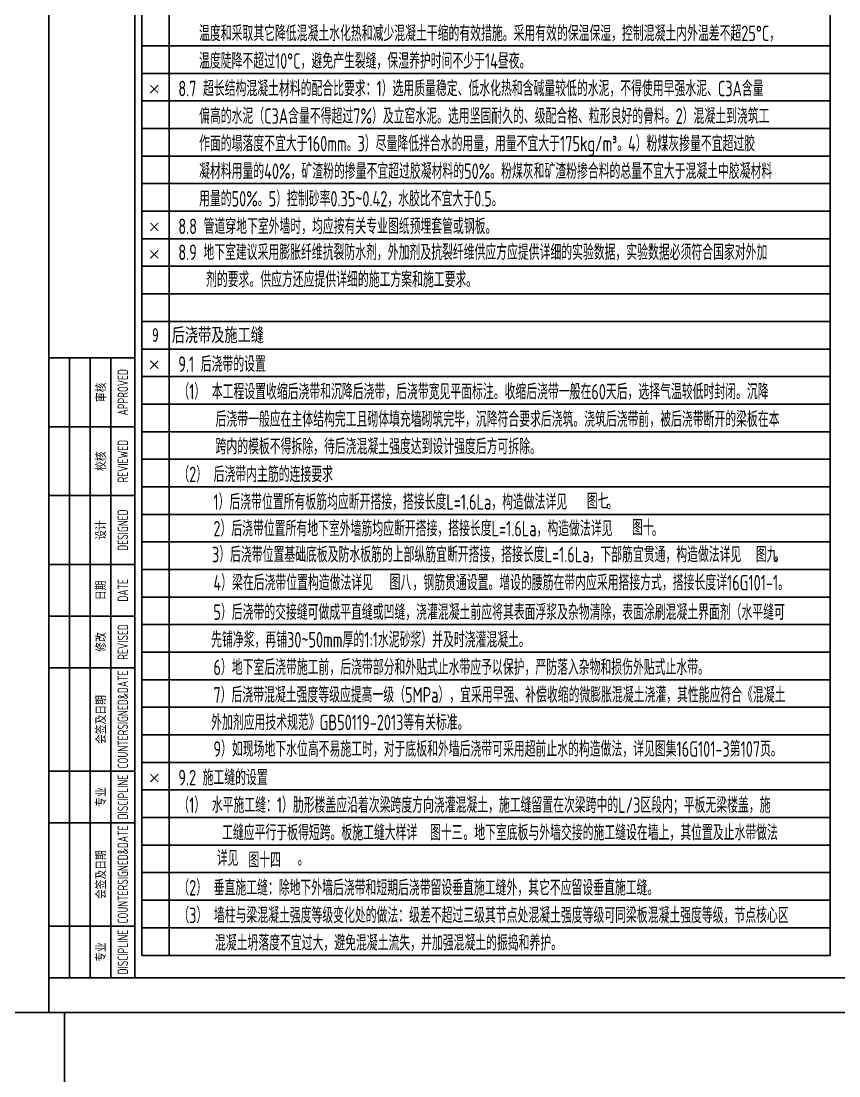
# Model space of a CAD drawing. Extents: x 9731685 to 18866768, y -962146 to 194094.
# Drawn here: x 9775799 to 9799555, y 53449 to 84067 of the extents above; entities that cross this region are included whole.
import ezdxf
from ezdxf.enums import TextEntityAlignment as Align

# ---------------------------------------------------------------- set-up
doc = ezdxf.new("R2010")
doc.units = 0
doc.header["$LTSCALE"] = 1000
doc.layers.get('0').update_dxf_attribs({"linetype": 'CONTINUOUS'})
for name, color, linetype in [('BORDER', 7, 'CONTINUOUS'), ('TAB', 7, 'CONTINUOUS'), ('TEXT', 7, 'CONTINUOUS'), ('柱', 2, 'CONTINUOUS')]:
    doc.layers.add(name, color=color, linetype=linetype)
doc.styles.add('AHD2', font='txt_l.shx', dxfattribs={"width": 0.7, "bigfont": 'hztxt_l.shx'})
doc.styles.add('TSSD_Rein', font='Tssdeng.shx', dxfattribs={"width": 0.7, "bigfont": 'hztxt.shx'})
doc.styles.add('黑体', font='simhei.ttf')

# ---------------------------------------------------------------- blocks, each defined once
blk = doc.blocks.new('会签栏竖向')
at = {"layer": 'BORDER'}
for p, q in [((-1900, 0), (-1900, 18000)), ((-1300, 0), (-1300, 18000)), ((-700, 0), (-700, 18000)), ((-2500, 16000), (0, 16000)), ((-2500, 14000), (0, 14000)), ((-2500, 12000), (0, 12000)), ((-2500, 10500), (0, 10500)), ((-2500, 8997), (0, 8997)), ((-2500, 6000), (0, 6000)), ((-2500, 4500), (0, 4500)), ((-2500, 1500), (0, 1500))]:
    blk.add_line(p, q, dxfattribs=at)
blk.add_lwpolyline([(-2500, 18000), (-2500, 0), (0, 0), (0, 18000)], close=True, dxfattribs=at)
at = {"layer": 'BORDER', "width": 0.7}
for s, style, p in [('APPROVED', 'TSSD_Rein', (-350, 17000)), ('审核', 'AHD2', (-1000, 17000)), ('REVIEWED', 'TSSD_Rein', (-350, 15000)), ('校核', 'AHD2', (-1000, 15000)), ('DESIGNED', 'TSSD_Rein', (-350, 13000)), ('设计', 'AHD2', (-1000, 13000)), ('日期', 'AHD2', (-1000, 11250)), ('DATE', 'TSSD_Rein', (-350, 11250)), ('REVISED', 'TSSD_Rein', (-350, 9750)), ('修改', 'AHD2', (-1000, 9750)), ('COUNTERSIGNED&DATE', 'TSSD_Rein', (-350, 7500)), ('会签及日期', 'AHD2', (-1000, 7500)), ('DISCIPLINE', 'TSSD_Rein', (-350, 5250)), ('专业', 'AHD2', (-1000, 5250)), ('COUNTERSIGNED&DATE', 'TSSD_Rein', (-350, 3000)), ('会签及日期', 'AHD2', (-1000, 3000)), ('DISCIPLINE', 'TSSD_Rein', (-350, 750)), ('专业', 'AHD2', (-1000, 750))]:
    blk.add_text(s, height=300, rotation=90, dxfattribs=dict(at, style=style)).set_placement(p, align=Align.MIDDLE)

msp = doc.modelspace()

# ---------------------------------------------------------------- linework, layer by layer
at = {"layer": 'BORDER'}
msp.add_lwpolyline([(9776604.8, 55293.7), (9776604.8, 114693.7), (9860704.8, 114693.7), (9860704.8, 55293.7)], close=True, dxfattribs=at)
at = {"layer": 'BORDER', "const_width": 50}
msp.add_lwpolyline([(9779104.8, 56293.7), (9779104.8, 113693.7), (9859704.8, 113693.7), (9859704.8, 56293.7)], close=True, dxfattribs=at)
at = {"layer": 'TAB'}
for p, q in [((9779304.8, 56948.7), (9779304.8, 111348.7)), ((9780104.8, 56948.7), (9780104.8, 111348.7)), ((9799304.8, 111348.7), (9799304.8, 56948.7)), ((9779304.8, 83348.7), (9799304.8, 83348.7)), ((9779304.8, 82548.7), (9799304.8, 82548.7)), ((9779304.8, 81748.7), (9799304.8, 81748.7)), ((9779304.8, 80948.7), (9799304.8, 80948.7)), ((9779304.8, 80148.7), (9799304.8, 80148.7)), ((9779304.8, 79348.7), (9799304.8, 79348.7)), ((9799304.8, 78548.7), (9779304.8, 78548.7)), ((9779304.8, 77748.7), (9799304.8, 77748.7)), ((9799304.8, 76948.7), (9779304.8, 76948.7)), ((9799304.8, 76148.7), (9779304.8, 76148.7)), ((9779304.8, 75348.7), (9799304.8, 75348.7)), ((9779304.8, 74548.7), (9799304.8, 74548.7)), ((9799304.8, 73748.7), (9779304.8, 73748.7)), ((9779304.8, 72948.7), (9799304.8, 72948.7)), ((9779304.8, 72148.7), (9799304.8, 72148.7)), ((9779304.8, 71348.7), (9799304.8, 71348.7)), ((9799304.8, 70548.7), (9779304.8, 70548.7)), ((9799304.8, 69748.7), (9779304.8, 69748.7)), ((9799304.8, 68948.7), (9779304.8, 68948.7)), ((9779304.8, 68148.7), (9799304.8, 68148.7)), ((9779304.8, 67348.7), (9799304.8, 67348.7)), ((9779304.8, 66548.7), (9799304.8, 66548.7)), ((9779304.8, 65748.7), (9799304.8, 65748.7)), ((9799304.8, 64948.7), (9779304.8, 64948.7)), ((9779304.8, 64148.7), (9799304.8, 64148.7)), ((9779304.8, 63348.7), (9799304.8, 63348.7)), ((9779304.8, 62548.7), (9799304.8, 62548.7)), ((9799304.8, 61748.7), (9779304.8, 61748.7)), ((9779304.8, 60948.7), (9799304.8, 60948.7)), ((9779304.8, 60148.7), (9799304.8, 60148.7)), ((9779304.8, 59348.7), (9799304.8, 59348.7)), ((9799304.8, 58548.7), (9779304.8, 58548.7)), ((9799304.8, 57748.7), (9779304.8, 57748.7)), ((9799304.8, 56948.7), (9779304.8, 56948.7))]:
    msp.add_line(p, q, dxfattribs=at)
at = {"layer": 'TEXT', "color": 220, "const_width": 30}
for points in [[(9779552.3, 81978.8), (9779784.3, 82210.7), (9779668.3, 82094.7), (9779784.3, 81978.8), (9779552.3, 82210.7)], [(9779552.3, 77978.8), (9779784.3, 78210.7), (9779668.3, 78094.7), (9779784.3, 77978.8), (9779552.3, 78210.7)], [(9779552.3, 77178.8), (9779784.3, 77410.7), (9779668.3, 77294.7), (9779784.3, 77178.8), (9779552.3, 77410.7)], [(9779552.3, 73978.8), (9779784.3, 74210.7), (9779668.3, 74094.7), (9779784.3, 73978.8), (9779552.3, 74210.7)], [(9779552.3, 61978.8), (9779784.3, 62210.7), (9779668.3, 62094.7), (9779784.3, 61978.8), (9779552.3, 62210.7)]]:
    msp.add_lwpolyline(points, dxfattribs=at)
at = {"layer": '柱'}
msp.add_lwpolyline([(9732136.8, 55293.7), (9777056.8, 55293.7), (9777056.8, 45293.7), (9732136.8, 45293.7)], close=True, dxfattribs=at)

# ---------------------------------------------------------------- block references
msp.add_blockref('会签栏竖向', (9779104.8, 56293.7))

# ---------------------------------------------------------------- texts
at = {"layer": 'TEXT', "style": 'TSSD_Rein', "width": 0.7}
for s, p in [('     温度和采取其它降低混凝土水化热和减少混凝土干缩的有效措施。采用有效的保温保湿，控制混凝土内外温差不超25%%DC，', (9780012.9, 83484.2)), ('     温度陡降不超过10%%DC，避免产生裂缝，保湿养护时间不少于14昼夜。', (9780012.9, 82684.2)), ('8.7 超长结构混凝土材料的配合比要求：1）选用质量稳定、低水化热和含碱量较低的水泥，不得使用早强水泥、C3A含量', (9780366.7, 81884.2)), ('     偏高的水泥（C3A含量不得超过7%%%）及立窑水泥。选用坚固耐久的、级配合格、粒形良好的骨料。2）混凝土到浇筑工', (9780012.9, 81084.2)), ('     作面的塌落度不宜大于160mm。3）尽量降低拌合水的用量，用量不宜大于175kg/m%%1403%%142%%143%%141。4）粉煤灰掺量不宜超过胶', (9780012.9, 80284.2)), ('     凝材料用量的40%%%，矿渣粉的掺量不宜超过胶凝材料的50%%%。粉煤灰和矿渣粉掺合料的总量不宜大于混凝土中胶凝材料', (9780012.9, 79484.2)), ('     用量的50%%%。5）控制砂率0.35~0.42，水胶比不宜大于0.5。', (9780012.9, 78684.2)), ('8.8 管道穿地下室外墙时，均应按有关专业图纸预埋套管或钢板。', (9780366.7, 77884.2)), ('8.9 地下室建议采用膨胀纤维抗裂防水剂，外加剂及抗裂纤维供应方应提供详细的实验数据，实验数据必须符合国家对外加', (9780366.7, 77131)), ('剂的要求。供应方还应提供详细的施工方案和施工要求。', (9781171.4, 76340.4)), ('9.1 后浇带的设置', (9780366.7, 73884.2)), ('（1） 本工程设置收缩后浇带和沉降后浇带，后浇带宽见平面标注。收缩后浇带一般在60天后，选择气温较低时封闭。沉降', (9780366.7, 73084.2)), ('后浇带一般应在主体结构完工且砌体填充墙砌筑完毕，沉降符合要求后浇筑。浇筑后浇带前，被后浇带断开的梁板在本', (9781448.1, 72284.2)), ('跨内的模板不得拆除，待后浇混凝土强度达到设计强度后方可拆除。', (9781448.1, 71491.1)), ('（2） 后浇带内主筋的连接要求', (9780366.7, 70684.2)), ('5）后浇带的交接缝可做成平直缝或凹缝，浇灌混凝土前应将其表面浮浆及杂物清除，表面涂刷混凝土界面剂（水平缝可', (9781386.1, 66684.2)), ('先铺净浆，再铺30~50mm厚的1:1水泥砂浆）并及时浇灌混凝土。', (9781319.4, 65884.2)), ('6）地下室后浇带施工前，后浇带部分和外贴式止水带应予以保护，严防落入杂物和损伤外贴式止水带。', (9781386.1, 65084.2)), ('7）后浇带混凝土强度等级应提高一级（5MPa），宜采用早强、补偿收缩的微膨胀混凝土浇灌，其性能应符合《混凝土', (9781386.1, 64284.2)), ('9）如现场地下水位高不易施工时，对于底板和外墙后浇带可采用超前止水的构造做法，详见图集16G101-3第107页。', (9781386.1, 62712.2)), ('9.2 施工缝的设置', (9780366.7, 61884.2)), ('（1） 水平施工缝：1）肋形楼盖应沿着次梁跨度方向浇灌混凝土，施工缝留置在次梁跨中的L/3区段内；平板无梁楼盖，施', (9780366.7, 61084.2)), ('       工缝应平行于板得短跨。板施工缝大样详       。地下室底板与外墙交接的施工缝设在墙上，其位置及止水带做法', (9780299.7, 60284.2)), ('详见         。', (9781482.7, 59542.3)), ('（2） 垂直施工缝：除地下外墙后浇带和短期后浇带留设垂直施工缝外，其它不应留设垂直施工缝。', (9780366.7, 58684.2))]:
    msp.add_text(s, height=450, dxfattribs=at).set_placement(p)
at = {"layer": 'TEXT', "color": 173, "style": '黑体', "width": 0.7}
msp.add_text('9  后浇带及施工缝', height=400, dxfattribs=at).set_placement((9779606.2, 74760.9))
at = {"layer": 'TEXT', "color": 220, "style": 'TSSD_Rein', "width": 0.7}
for s, p in [('1）后浇带位置所有板筋均应断开搭接，搭接长度L=1.6La，构造做法详见      。', (9781386.1, 69884.2)), ('2）后浇带位置所有地下室外墙筋均应断开搭接，搭接长度L=1.6La，构造做法详见      。', (9781386.1, 69110.6)), ('4）梁在后浇带位置构造做法详见      ，钢筋贯通设置。增设的腰筋在带内应采用搭接方式，搭接长度详16G101-1。', (9781385.9, 67541.4))]:
    msp.add_text(s, height=450, dxfattribs=at).set_placement(p)
at = {"layer": 'TEXT', "color": 1, "style": 'TSSD_Rein', "width": 0.7}
for s, p in [('图七', (9792232.7, 69904.7)), ('图十', (9793544.6, 69139.2)), ('图九', (9797141.8, 68359)), ('图八', (9786502.9, 67550.2)), ('图十三', (9787679.6, 60284.9)), ('图十四', (9782401.8, 59489.3))]:
    msp.add_text(s, height=450, dxfattribs=at).set_placement(p)
at = {"layer": 'TEXT', "color": 5, "style": 'TSSD_Rein', "width": 0.7}
for s, p in [('3）后浇带位置基础底板及防水板筋的上部纵筋宜断开搭接，搭接长度L=1.6La，下部筋宜贯通，构造做法详见     。', (9781344, 68356.7)), ('（3） 墙柱与梁混凝土强度等级变化处的做法：级差不超过三级其节点处混凝土强度等级可同梁板混凝土强度等级，节点核心区', (9780366.7, 57885.6)), ('混凝土坍落度不宜过大，避免混凝土流失，并加强混凝土的振捣和养护。', (9781430.6, 57085.6))]:
    msp.add_text(s, height=450, dxfattribs=at).set_placement(p)
at = {"layer": 'TEXT', "color": 3, "style": 'TSSD_Rein', "width": 0.7}
msp.add_text('外加剂应用技术规范》GB50119-2013等有关标准。', height=450, dxfattribs=at).set_placement((9781319.4, 63484.2))

doc.saveas('drawing.dxf')
